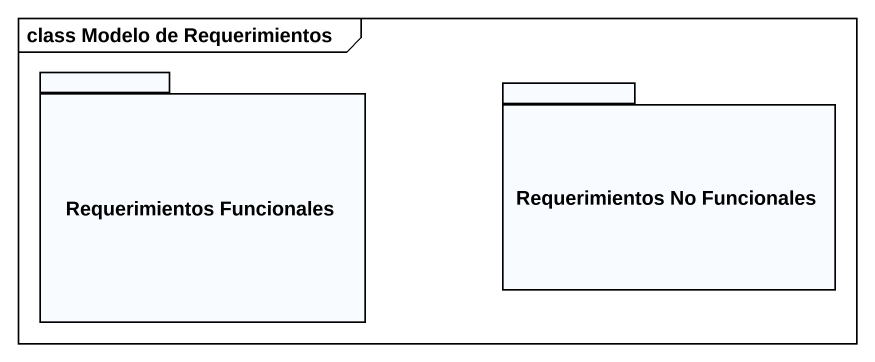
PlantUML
@startuml
mainframe class Modelo de Requerimientos
package "Requerimientos Funcionales" as Requerimientos_Funcionales {
}
package "Requerimientos No Funcionales" as Requerimientos_No {
}
@enduml
